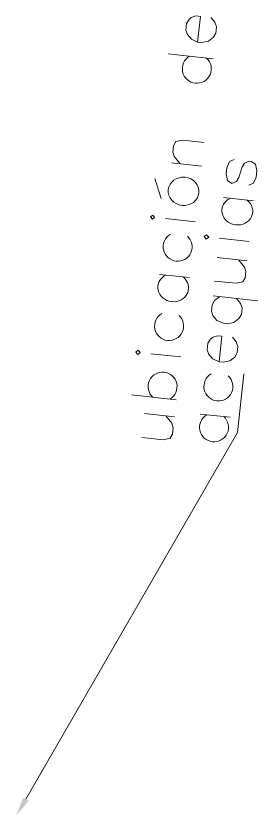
# Model space of a CAD drawing. Header units: metres. Extents: x -977055 to 805873, y -1033982 to 242021.
# Drawn here: x 2417.8 to 2455.3, y 492.8 to 617.1 of the extents above; entities that cross this region are included whole.
import ezdxf

# ---------------------------------------------------------------- set-up
doc = ezdxf.new("R2010")
doc.units = ezdxf.units.M
doc.layers.add('PDF_LOTES', color=7, linetype='Continuous')
doc.layers.add('PDF_texto', color=7, linetype='Continuous')

# ---------------------------------------------------------------- blocks, each defined once
blk = doc.blocks.new('CALLE')
at = {"layer": 'PDF_LOTES', "lineweight": 20}
for points in [[(-393.682464, -54.782784), (-393.682464, -49.194432)], [(-369.127584, -50.252832), (-366.756768, -49.194432)], [(-351.261792, -49.194432), (-351.261792, -54.782784)], [(-398.762784, -51.057216), (-398.762784, -53.724384), (-398.466432, -54.528768), (-397.9584, -54.782784), (-397.154016, -54.782784), (-396.603648, -54.528768), (-395.799264, -53.724384)], [(-395.799264, -51.057216), (-395.799264, -54.782784)], [(-388.348128, -51.057216), (-388.348128, -54.782784)], [(-378.48384, -51.057216), (-378.48384, -54.782784)], [(-371.540736, -51.057216), (-371.540736, -54.782784)], [(-364.597632, -54.782784), (-364.597632, -51.057216)], [(-364.597632, -52.115616), (-363.793248, -51.311232), (-363.285216, -51.057216), (-362.480832, -51.057216), (-361.930464, -51.311232), (-361.676448, -52.115616), (-361.676448, -54.782784)], [(-349.399008, -52.665984), (-346.223808, -52.665984), (-346.223808, -52.115616), (-346.477824, -51.565248), (-346.73184, -51.311232), (-347.282208, -51.057216), (-348.086592, -51.057216), (-348.594624, -51.311232), (-349.144992, -51.8616), (-349.399008, -52.665984), (-349.399008, -53.174016), (-349.144992, -53.9784), (-348.594624, -54.528768), (-348.086592, -54.782784), (-347.282208, -54.782784), (-346.73184, -54.528768), (-346.223808, -53.9784)], [(-395.121888, -57.915648), (-395.121888, -61.641216)], [(-388.4328, -59.524416), (-385.2576, -59.524416), (-385.2576, -58.974048), (-385.511616, -58.466016), (-385.765632, -58.169664), (-386.316, -57.915648), (-387.120384, -57.915648), (-387.670752, -58.169664), (-388.178784, -58.720032), (-388.4328, -59.524416), (-388.4328, -60.032448), (-388.178784, -60.836832), (-387.670752, -61.3872), (-387.120384, -61.641216), (-386.316, -61.641216), (-385.765632, -61.3872), (-385.2576, -60.836832)], [(-380.431296, -58.720032), (-380.981664, -58.169664), (-381.532032, -57.915648), (-382.336416, -57.915648), (-382.844448, -58.169664), (-383.394816, -58.720032), (-383.648832, -59.524416), (-383.648832, -60.032448), (-383.394816, -60.836832), (-382.844448, -61.3872), (-382.336416, -61.641216), (-381.532032, -61.641216), (-380.981664, -61.3872), (-380.431296, -60.836832)], [(-380.431296, -57.915648), (-380.431296, -63.504)], [(-378.568512, -57.915648), (-378.568512, -60.582816), (-378.314496, -61.3872), (-377.764128, -61.641216), (-377.00208, -61.641216), (-376.451712, -61.3872), (-375.647328, -60.582816)], [(-375.647328, -57.915648), (-375.647328, -61.641216)], [(-373.234176, -57.915648), (-373.234176, -61.641216)], [(-368.196192, -57.915648), (-368.196192, -61.641216)], [(-363.369888, -58.720032), (-363.66624, -58.169664), (-364.470624, -57.915648), (-365.232672, -57.915648), (-366.037056, -58.169664), (-366.333408, -58.720032), (-366.037056, -59.2704), (-365.529024, -59.524416), (-364.174272, -59.778432), (-363.66624, -60.032448), (-363.369888, -60.582816), (-363.369888, -60.836832), (-363.66624, -61.3872), (-364.470624, -61.641216), (-365.232672, -61.641216), (-366.037056, -61.3872), (-366.333408, -60.836832)]]:
    blk.add_lwpolyline(points, dxfattribs=at)
for points in [[(-388.602144, -49.448448), (-388.348128, -49.702464), (-388.094112, -49.448448), (-388.348128, -49.194432)], [(-371.794752, -49.448448), (-371.540736, -49.702464), (-371.28672, -49.448448), (-371.540736, -49.194432)], [(-373.530528, -56.30688), (-373.234176, -56.603232), (-372.98016, -56.30688), (-373.234176, -56.052864)]]:
    blk.add_lwpolyline(points, close=True, dxfattribs=at)
for centre, start, end in [((-392.237748, -52.92), 216.22653236, 143.77346764), ((-384.712524, -52.92), 36.22653236, 323.77346764), ((-374.848236, -52.92), 36.22653236, 323.77346764), ((-352.706508, -52.92), 36.22653236, 323.77346764), ((-396.566604, -59.778432), 36.22653236, 323.77346764), ((-391.486284, -59.778432), 36.22653236, 323.77346764)]:
    blk.add_arc(centre, 1.790926, start, end, dxfattribs=at)
for centre, major_axis, ratio, start_param, end_param in [((-379.93241, -52.913577), (-0.041554, 1.909024), 0.911421674, 5.276049179, 10.384158333), ((-367.942176, -52.916073), (0, 1.904518), 0.919370202, 0.219366596, 6.502551903), ((-369.644762, -59.772009), (-0.041554, 1.909024), 0.911421674, 5.276049179, 10.384158332)]:
    blk.add_ellipse(centre, major_axis=major_axis, ratio=ratio, start_param=start_param, end_param=end_param, dxfattribs=at)
at = {"layer": 'PDF_texto', "lineweight": 9}
blk.add_lwpolyline([(-444.782016, -41.573952), (-396.9, -62.741952), (-389.575872, -62.741952)], dxfattribs=at)
at = {"layer": 'PDF_texto', "transparency": 33554559}
blk.add_solid([(-444.95136, -41.954976), (-446.983488, -40.600224), (-444.655008, -41.235264)], dxfattribs=at)

msp = doc.modelspace()

# ---------------------------------------------------------------- block references
at = {"xscale": 1.255773352820658, "yscale": 1.255773352820658, "zscale": 1.255773352820658, "rotation": 83.85573648860341}
msp.add_blockref('CALLE', (2427.15058, 1056.36283, 1015.371), dxfattribs=at)

doc.saveas('drawing.dxf')
